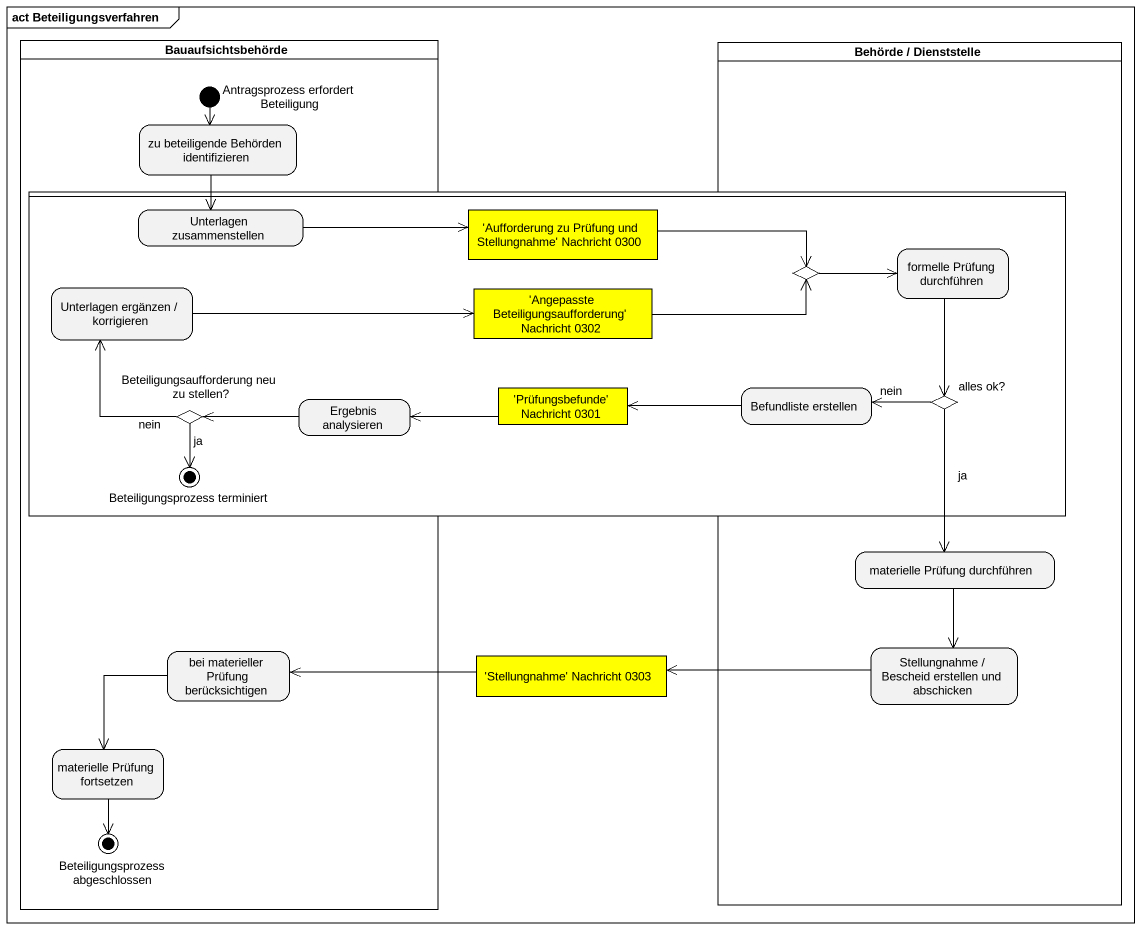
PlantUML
@startuml
mainframe act Beteiligungsverfahren
hide empty description
state Bauaufsichtsbehörde <<partition>> {
  state "Antragsprozess erfordert Beteiligung" as Antragsprozess_erfordert <<start>>
  state "zu beteiligende Behörden identifizieren" as zu_beteiligende_Behörden
  state "bei materieller Prüfung berücksichtigen" as bei_materieller_Prüfung
  state "materielle Prüfung fortsetzen" as materielle_Prüfung_2
  state "Beteiligungsprozess abgeschlossen" as Beteiligungsprozess_2 <<end>>
}
state "Behörde / Dienststelle" as Behörde_Dienststelle <<partition>> {
  state "materielle Prüfung durchführen" as materielle_Prüfung
  state "Stellungnahme / Bescheid erstellen und abschicken" as Stellungnahme_Bescheid
}
state " " as lane1 <<partition>> {
  state "Unterlagen zusammenstellen" as Unterlagen_zusammenstellen
  state "'Aufforderung zu Prüfung und Stellungnahme' Nachricht 0300" as Aufforderung_zu_Prüfung_und <<object>> #FFFF00
  state "formelle Prüfung durchführen" as formelle_Prüfung_durchführen
  state "Unterlagen ergänzen / korrigieren" as Unterlagen_ergänzen
  state "'Angepasste Beteiligungsaufforderung' Nachricht 0302" as Angepasste <<object>> #FFFF00
  state choice1 <<choice>>
  state "Beteiligungsaufforderung neu zu stellen?" as Beteiligungsaufforderung <<choice>>
  state "Ergebnis analysieren" as Ergebnis_analysieren
  state "'Prüfungsbefunde' Nachricht 0301" as Prüfungsbefunde_Nachricht <<object>> #FFFF00
  state "Befundliste erstellen" as Befundliste_erstellen
  state "alles ok?" as alles_ok <<choice>>
  state "Beteiligungsprozess terminiert" as Beteiligungsprozess <<end>>
}
state "'Stellungnahme' Nachricht 0303" as Stellungnahme_Nachricht_0303 <<object>> #FFFF00
Antragsprozess_erfordert --> zu_beteiligende_Behörden
zu_beteiligende_Behörden --> Unterlagen_zusammenstellen
Unterlagen_zusammenstellen -right-> Aufforderung_zu_Prüfung_und
Aufforderung_zu_Prüfung_und -right-> choice1
formelle_Prüfung_durchführen --> alles_ok
Unterlagen_ergänzen -right-> Angepasste
Angepasste -right-> choice1
choice1 -right-> formelle_Prüfung_durchführen
Beteiligungsaufforderung -up-> Unterlagen_ergänzen : nein
Beteiligungsaufforderung --> Beteiligungsprozess : ja
Ergebnis_analysieren -left-> Beteiligungsaufforderung
Prüfungsbefunde_Nachricht -left-> Ergebnis_analysieren
Befundliste_erstellen -left-> Prüfungsbefunde_Nachricht
alles_ok -left-> Befundliste_erstellen : nein
alles_ok --> materielle_Prüfung : ja
materielle_Prüfung --> Stellungnahme_Bescheid
bei_materieller_Prüfung --> materielle_Prüfung_2
Stellungnahme_Nachricht_0303 -left-> bei_materieller_Prüfung
Stellungnahme_Bescheid -left-> Stellungnahme_Nachricht_0303
materielle_Prüfung_2 --> Beteiligungsprozess_2
@enduml
